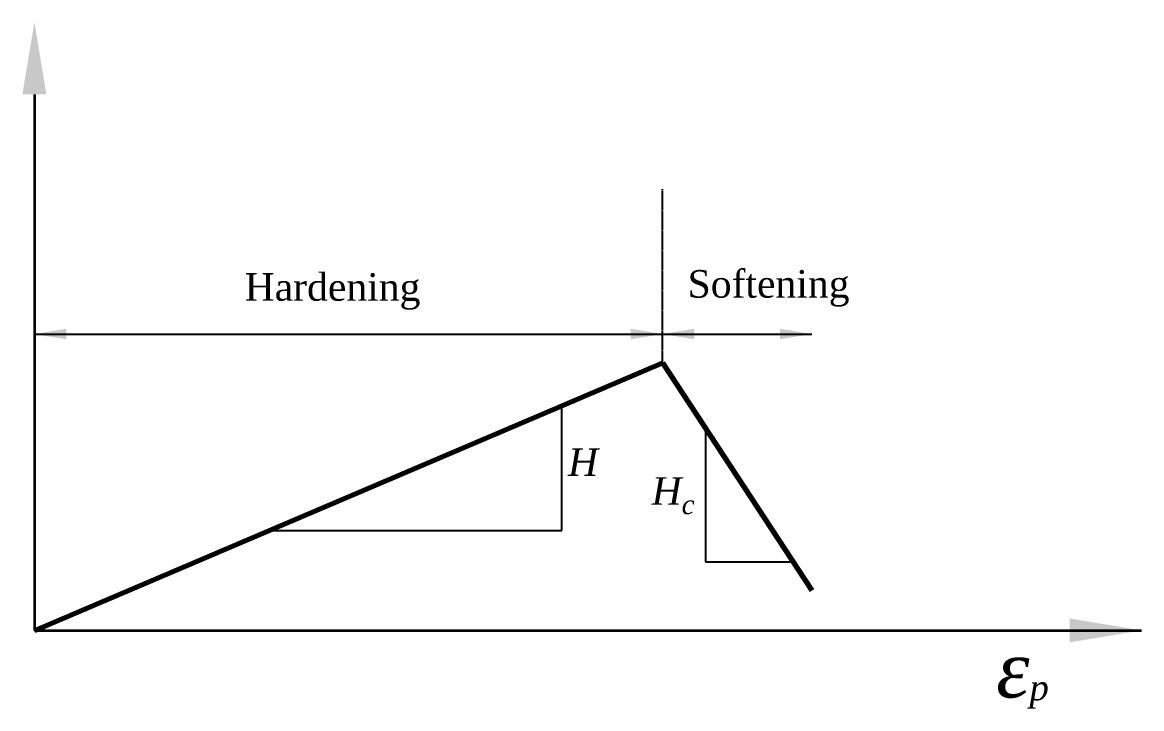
# Model space of a CAD drawing. Header units: inches. Extents: x -1038 to 587, y -1 to 567.
# Drawn here: x -378 to -53.3, y 349.5 to 548.5 of the extents above; entities that cross this region are included whole.
import ezdxf

# ---------------------------------------------------------------- set-up
doc = ezdxf.new("R2010")
doc.units = ezdxf.units.IN
doc.header["$MEASUREMENT"] = 0
doc.linetypes.add('DOT2', pattern=[0.125, 0, -0.125])
doc.styles.get("Standard").update_dxf_attribs({"font": 'timesi.ttf', "height": 0.5})

msp = doc.modelspace()

# ---------------------------------------------------------------- linework, layer by layer
at = {"lineweight": 35}
for p, q in [((-374.55, 527.65), (-374.55, 372.2)), ((-374.55, 372.2), (-53.29, 372.2))]:
    msp.add_line(p, q, dxfattribs=at)
at = {"linetype": 'DOT2', "ltscale": 0.2}
msp.add_line((-192.32, 449.83), (-192.32, 500.23), dxfattribs=at)
for p, q in [((-374.55, 467.94), (-374.55, 457.97)), ((-374.55, 458.15), (-192.32, 458.15)), ((-192.32, 458.15), (-148.98, 458.15)), ((-221.48, 401.15), (-221.48, 437.4)), ((-179.81, 430.76), (-179.81, 392.06)), ((-306.59, 401.15), (-221.48, 401.15)), ((-179.81, 392.06), (-154.45, 392.06))]:
    msp.add_line(p, q)
at = {"lineweight": 70}
for p, q in [((-374.55, 372.2), (-192.32, 449.83)), ((-192.32, 449.83), (-148.98, 383.73))]:
    msp.add_line(p, q, dxfattribs=at)
for points in [[(-378.04, 527.65), (-374.55, 548.53), (-371.07, 527.65)], [(-365.33, 459.69), (-374.55, 458.15), (-365.33, 456.62)], [(-201.54, 459.69), (-192.32, 458.15), (-201.54, 456.62)], [(-183.09, 459.69), (-192.32, 458.15), (-183.09, 456.62)], [(-158.21, 459.69), (-148.98, 458.15), (-158.21, 456.62)], [(-74.17, 375.68), (-53.29, 372.2), (-74.17, 368.72)]]:
    msp.add_solid(points)

# ---------------------------------------------------------------- texts
at = {"attachment_point": 1}
for s, width, gutter_width, insert, char_height in [('{\\fTimes New Roman|b0|i0|c0|p18;Hardening}', 121.4304, 41.06, (-313.55, 475.81), 8), ('{\\fTimes New Roman|b0|i0|c0|p18;Softening}', 121.4304, 41.06, (-185.02, 476.71), 8), ('{\\fTimes New Roman|b0|i1|c0|p18;H}', 173.4719, 58.66, (-219.74, 425), 8), ('\\A1;{\\fTimes New Roman|b0|i1|c0|p18;H\\H0.7x;\\S^ c;}', 173.4719, 58.66, (-195.47, 416.63), 8), ('\\A1;{\\fTimes New Roman|b0|i1|c0|p18;\\H1.08333x;ε\\H0.4577x;\\S^ p;}', 1417.8507, 96, (-95.5, 368.99), 15)]:
    msp.add_mtext_dynamic_manual_height_columns(s, width=width, gutter_width=gutter_width, heights=[0], dxfattribs=dict(at, insert=insert, char_height=char_height))

doc.saveas('drawing.dxf')
